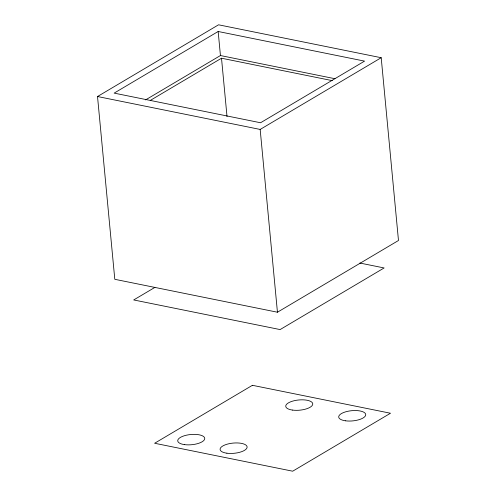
<?xml version="1.0" encoding="UTF-8"?>
<svg xmlns="http://www.w3.org/2000/svg" width="496" height="496" viewBox="0 0 496 496"><rect width="100%" height="100%" fill="white"/><g stroke="black" fill="none" stroke-linecap="round" stroke-linejoin="round"><path stroke-width="0.74" d="M97.52 96.522L218.556 24.8L381.201 57.716L398.48 240.498L277.444 312.22L114.799 279.304L97.52 96.522L260.171 129.437L381.201 57.716M218.166 31.49L114.154 93.118L260.555 122.754L364.566 61.12L218.166 31.49L220.441 55.54L145.576 99.901M150.313 100.403L221.507 58.218L332.258 80.637M154.907 287.389L133.703 299.95L280.11 329.58L384.121 267.952L359.848 263.035M220.441 55.54L334.98 78.721M260.171 129.437L277.444 312.22M221.507 58.218L227.019 116.554M252.421 385.305L154.622 443.257L292.683 471.2L390.488 413.242L252.421 385.305M226.877 453.201A13.566 5.127 -5.4 0 0 247.12 447.082A13.566 5.127 -5.4 0 0 226.808 444.292A13.566 5.127 -5.4 0 0 226.877 453.201M184.506 444.621A13.566 5.127 -5.4 0 0 204.749 438.507A13.566 5.127 -5.4 0 0 184.438 435.717A13.566 5.127 -5.4 0 0 184.506 444.621M292.528 410.087A13.566 5.127 -5.4 0 0 312.765 403.973A13.566 5.127 -5.4 0 0 292.46 401.177A13.566 5.127 -5.4 0 0 292.528 410.087M345.489 420.806A13.566 5.127 -5.4 0 0 365.732 414.693A13.566 5.127 -5.4 0 0 345.421 411.897A13.566 5.127 -5.4 0 0 345.489 420.806"/></g></svg>
